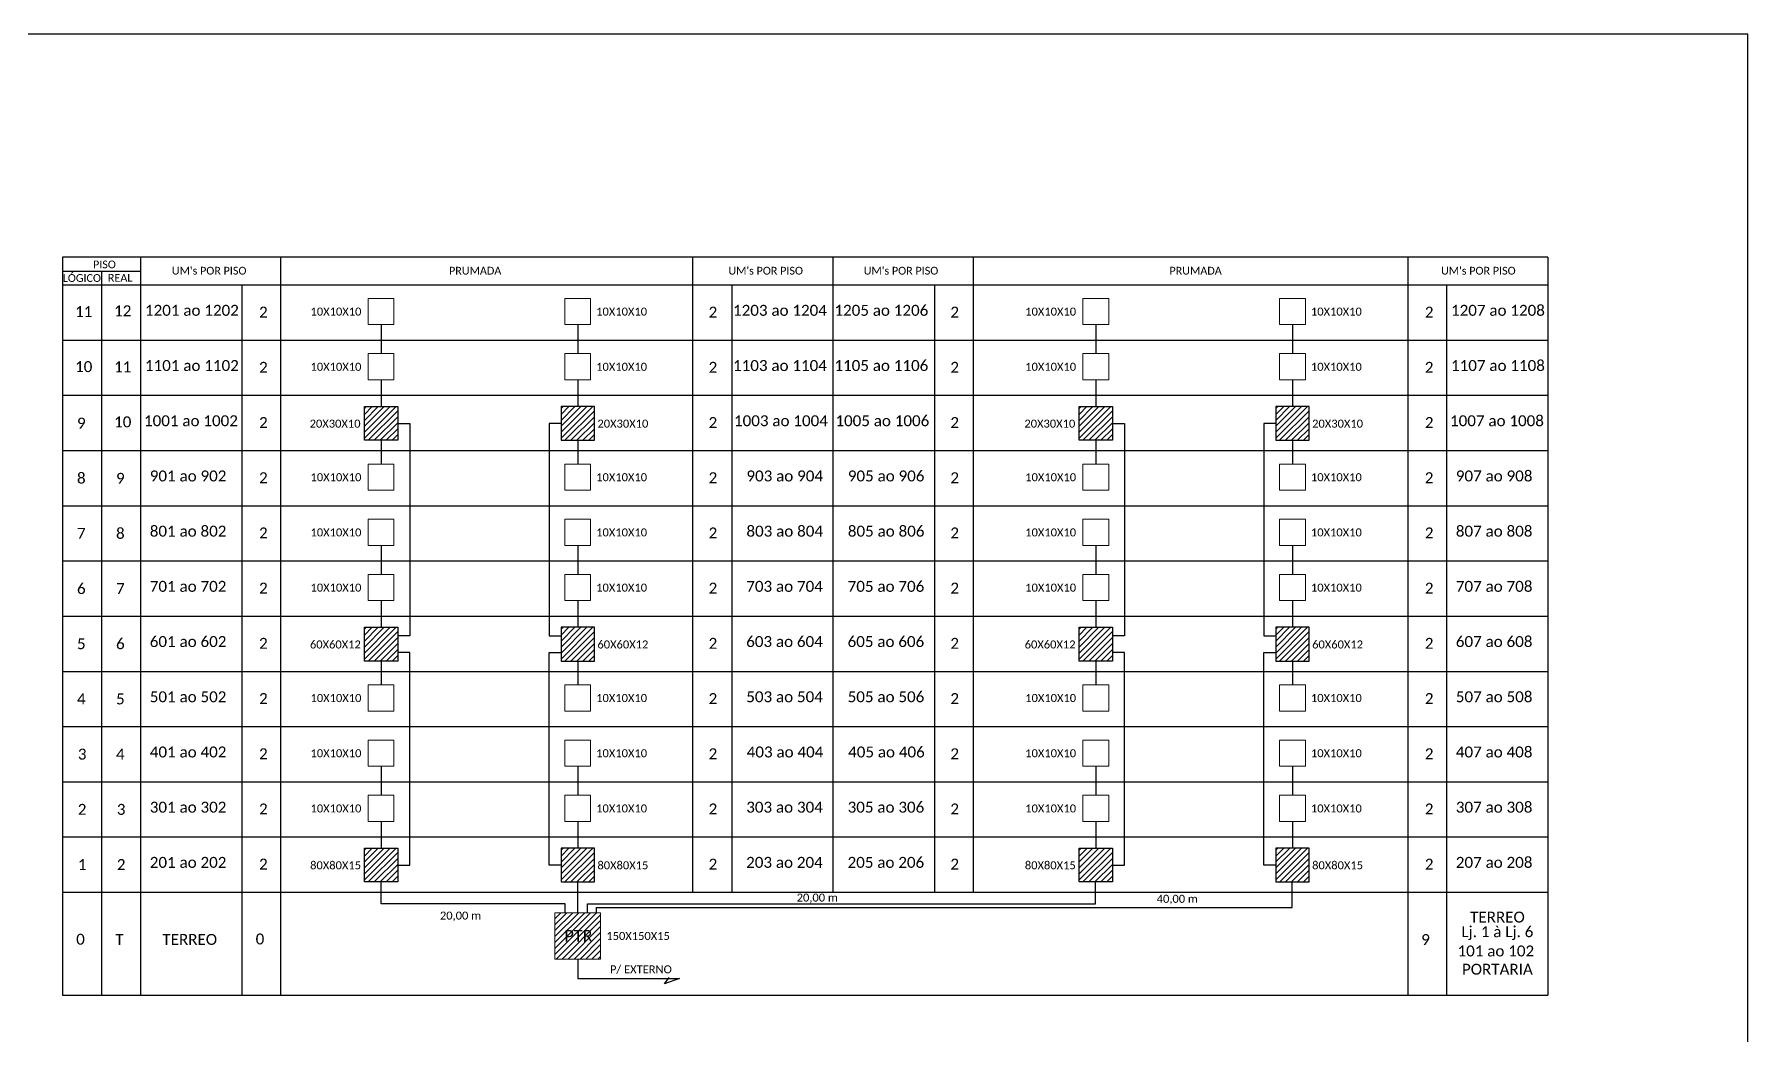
# Model space of a CAD drawing. Extents: x -4 to 837, y 1 to 595.
# Drawn here: x 329 to 837, y 298 to 595 of the extents above; entities that cross this region are included whole.
import ezdxf
from ezdxf.enums import TextEntityAlignment as Align

# ---------------------------------------------------------------- set-up
doc = ezdxf.new("R2010")
doc.units = 0
doc.styles.add('WMF-Calibri0', font='calibri.ttf')
pattern_1 = [(45, (-132.8714, -43.8142), (-0.8838835, 0.8838835), [])]
pattern_2 = [(45, (-132.8714, 21.6733), (-0.8838835, 0.8838835), [])]
pattern_3 = [(45, (-132.8714, 87.1608), (-0.8838835, 0.8838835), [])]
pattern_4 = [(45, (79.0942, -43.8142), (-0.8838835, 0.8838835), [])]
pattern_5 = [(45, (79.0942, 21.6733), (-0.8838835, 0.8838835), [])]
pattern_6 = [(45, (79.0942, 87.1608), (-0.8838835, 0.8838835), [])]

msp = doc.modelspace()

# ---------------------------------------------------------------- hatches: boundary and pattern name
h = msp.add_hatch()
h.set_pattern_fill('ANSI31', color=1, scale=10, style=0)
h.set_pattern_definition(pattern_3)
h.paths.add_polyline_path([(426.9, 484.88), (436.8, 484.88), (436.8, 474.84), (426.9, 474.84)])
h.paths.add_polyline_path([(431.41, 475.48), (431.41, 480.63)], flags=16)
h = msp.add_hatch()
h.set_pattern_fill('ANSI31', color=1, scale=10, style=0)
h.set_pattern_definition(pattern_3)
h.paths.add_polyline_path([(495.14, 484.88), (485.23, 484.88), (485.23, 474.84), (495.14, 474.84)])
h.paths.add_polyline_path([(490.63, 475.48), (490.63, 480.63)], flags=16)
h = msp.add_hatch()
h.set_pattern_fill('ANSI31', color=1, scale=10, style=0)
h.set_pattern_definition(pattern_6)
h.paths.add_polyline_path([(638.86, 484.88), (648.77, 484.88), (648.77, 474.84), (638.86, 474.84)])
h.paths.add_polyline_path([(643.37, 475.48), (643.37, 480.63)], flags=16)
h = msp.add_hatch()
h.set_pattern_fill('ANSI31', color=1, scale=10, style=0)
h.set_pattern_definition(pattern_6)
h.paths.add_polyline_path([(707.1, 484.88), (697.2, 484.88), (697.2, 474.84), (707.1, 474.84)])
h.paths.add_polyline_path([(702.59, 475.48), (702.59, 480.63)], flags=16)
h = msp.add_hatch()
h.set_pattern_fill('ANSI31', color=1, scale=10, style=0)
h.set_pattern_definition(pattern_2)
h.paths.add_polyline_path([(426.9, 419.39), (436.8, 419.39), (436.8, 409.35), (426.9, 409.35)])
h.paths.add_polyline_path([(431.41, 409.99), (431.41, 415.14)], flags=16)
h = msp.add_hatch()
h.set_pattern_fill('ANSI31', color=1, scale=10, style=0)
h.set_pattern_definition(pattern_2)
h.paths.add_polyline_path([(495.14, 419.39), (485.23, 419.39), (485.23, 409.35), (495.14, 409.35)])
h.paths.add_polyline_path([(490.63, 409.99), (490.63, 415.14)], flags=16)
h = msp.add_hatch()
h.set_pattern_fill('ANSI31', color=1, scale=10, style=0)
h.set_pattern_definition(pattern_5)
h.paths.add_polyline_path([(638.86, 419.39), (648.77, 419.39), (648.77, 409.35), (638.86, 409.35)])
h.paths.add_polyline_path([(643.37, 409.99), (643.37, 415.14)], flags=16)
h = msp.add_hatch()
h.set_pattern_fill('ANSI31', color=1, scale=10, style=0)
h.set_pattern_definition(pattern_5)
h.paths.add_polyline_path([(707.1, 419.39), (697.2, 419.39), (697.2, 409.35), (707.1, 409.35)])
h.paths.add_polyline_path([(702.59, 409.99), (702.59, 415.14)], flags=16)
h = msp.add_hatch()
h.set_pattern_fill('ANSI31', color=1, scale=10, style=0)
h.set_pattern_definition(pattern_1)
h.paths.add_polyline_path([(426.9, 353.91), (436.8, 353.91), (436.8, 343.87), (426.9, 343.87)])
h.paths.add_polyline_path([(431.41, 344.5), (431.41, 349.65)], flags=16)
h = msp.add_hatch()
h.set_pattern_fill('ANSI31', color=1, scale=10, style=0)
h.set_pattern_definition(pattern_1)
h.paths.add_polyline_path([(495.14, 353.91), (485.23, 353.91), (485.23, 343.87), (495.14, 343.87)])
h.paths.add_polyline_path([(490.63, 344.5), (490.63, 349.65)], flags=16)
h = msp.add_hatch()
h.set_pattern_fill('ANSI31', color=1, scale=10, style=0)
h.set_pattern_definition(pattern_4)
h.paths.add_polyline_path([(638.86, 353.91), (648.77, 353.91), (648.77, 343.87), (638.86, 343.87)])
h.paths.add_polyline_path([(643.37, 344.5), (643.37, 349.65)], flags=16)
h = msp.add_hatch()
h.set_pattern_fill('ANSI31', color=1, scale=10, style=0)
h.set_pattern_definition(pattern_4)
h.paths.add_polyline_path([(707.1, 353.91), (697.2, 353.91), (697.2, 343.87), (707.1, 343.87)])
h.paths.add_polyline_path([(702.59, 344.5), (702.59, 349.65)], flags=16)
h = msp.add_hatch()
h.set_pattern_fill('ANSI31', color=1, scale=10, style=0)
h.set_pattern_definition([(45, (-128.2196, -62.9944), (-0.8838835, 0.8838835), [])])
h.paths.add_polyline_path([(483.4, 320.97), (496.97, 320.97), (496.97, 334.73), (483.4, 334.73)])
h.paths.add_polyline_path([(485.4, 325.32), (495.49, 325.32), (495.49, 330.47), (485.4, 330.47)], flags=24)

# ---------------------------------------------------------------- linework, layer by layer
for p, q in [((837.17, 595.26), (-3.83, 595.26)), ((837.17, 1.26), (837.17, 595.26))]:
    msp.add_line(p, q)
at = {"color": 3}
msp.add_line((490.19, 334.73), (490.19, 343.87), dxfattribs=at)
at = {"color": 0}
for points in [[(777.91, 529.15), (337.42, 529.15)], [(337.42, 525.04), (360.57, 525.04)], [(337.42, 520.93), (777.91, 520.93)]]:
    msp.add_lwpolyline(points, dxfattribs=at)
for points in [[(337.42, 529.15), (337.42, 310.33)], [(360.57, 310.33), (360.57, 529.15)], [(402.16, 310.33), (402.16, 529.15)], [(524.35, 340.84), (524.35, 529.15)], [(565.94, 340.84), (565.94, 529.15)], [(607.53, 340.84), (607.53, 529.15)], [(736.32, 529.15), (736.32, 310.33)], [(777.91, 529.15), (777.91, 310.33)], [(348.99, 525.04), (348.99, 310.33)], [(390.58, 520.93), (390.58, 310.33)], [(535.93, 520.93), (535.93, 340.84)], [(595.96, 520.93), (595.96, 340.84)], [(747.89, 310.33), (747.89, 520.93)], [(337.42, 504.55), (777.91, 504.55)], [(337.42, 488.18), (777.91, 488.18)], [(337.42, 471.81), (777.91, 471.81)], [(337.42, 455.44), (777.91, 455.44)], [(337.42, 439.07), (777.91, 439.07)], [(337.42, 422.7), (777.91, 422.7)], [(337.42, 406.32), (777.91, 406.32)], [(337.42, 389.95), (777.91, 389.95)], [(337.42, 373.58), (777.91, 373.58)], [(337.42, 357.21), (777.91, 357.21)], [(337.42, 340.84), (777.91, 340.84)], [(337.42, 310.33), (777.91, 310.33)]]:
    msp.add_lwpolyline(points)
at = {"lineweight": 0}
for points in [[(428.03, 516.93), (435.69, 516.93), (435.69, 509.16), (428.03, 509.16)], [(494.01, 516.93), (486.35, 516.93), (486.35, 509.16), (494.01, 509.16)], [(639.99, 516.93), (647.65, 516.93), (647.65, 509.16), (639.99, 509.16)], [(705.98, 516.93), (698.31, 516.93), (698.31, 509.16), (705.98, 509.16)], [(428.03, 500.56), (435.69, 500.56), (435.69, 492.79), (428.03, 492.79)], [(494.01, 500.56), (486.35, 500.56), (486.35, 492.79), (494.01, 492.79)], [(639.99, 500.56), (647.65, 500.56), (647.65, 492.79), (639.99, 492.79)], [(705.98, 500.56), (698.31, 500.56), (698.31, 492.79), (705.98, 492.79)], [(428.03, 467.81), (435.69, 467.81), (435.69, 460.05), (428.03, 460.05)], [(494.01, 467.81), (486.35, 467.81), (486.35, 460.05), (494.01, 460.05)], [(639.99, 467.81), (647.65, 467.81), (647.65, 460.05), (639.99, 460.05)], [(705.98, 467.81), (698.31, 467.81), (698.31, 460.05), (705.98, 460.05)], [(428.03, 451.44), (435.69, 451.44), (435.69, 443.67), (428.03, 443.67)], [(494.01, 451.44), (486.35, 451.44), (486.35, 443.67), (494.01, 443.67)], [(639.99, 451.44), (647.65, 451.44), (647.65, 443.67), (639.99, 443.67)], [(705.98, 451.44), (698.31, 451.44), (698.31, 443.67), (705.98, 443.67)], [(428.03, 435.07), (435.69, 435.07), (435.69, 427.3), (428.03, 427.3)], [(494.01, 435.07), (486.35, 435.07), (486.35, 427.3), (494.01, 427.3)], [(639.99, 435.07), (647.65, 435.07), (647.65, 427.3), (639.99, 427.3)], [(705.98, 435.07), (698.31, 435.07), (698.31, 427.3), (705.98, 427.3)], [(428.03, 402.33), (435.69, 402.33), (435.69, 394.56), (428.03, 394.56)], [(494.01, 402.33), (486.35, 402.33), (486.35, 394.56), (494.01, 394.56)], [(639.99, 402.33), (647.65, 402.33), (647.65, 394.56), (639.99, 394.56)], [(705.98, 402.33), (698.31, 402.33), (698.31, 394.56), (705.98, 394.56)], [(428.03, 385.95), (435.69, 385.95), (435.69, 378.19), (428.03, 378.19)], [(494.01, 385.95), (486.35, 385.95), (486.35, 378.19), (494.01, 378.19)], [(639.99, 385.95), (647.65, 385.95), (647.65, 378.19), (639.99, 378.19)], [(705.98, 385.95), (698.31, 385.95), (698.31, 378.19), (705.98, 378.19)], [(428.03, 369.58), (435.69, 369.58), (435.69, 361.81), (428.03, 361.81)], [(494.01, 369.58), (486.35, 369.58), (486.35, 361.81), (494.01, 361.81)], [(639.99, 369.58), (647.65, 369.58), (647.65, 361.81), (639.99, 361.81)], [(705.98, 369.58), (698.31, 369.58), (698.31, 361.81), (705.98, 361.81)]]:
    msp.add_lwpolyline(points, close=True, dxfattribs=at)
at = {"color": 3}
for points in [[(431.85, 509.16), (431.86, 500.56)], [(490.19, 509.16), (490.18, 500.56)], [(643.82, 509.16), (643.82, 500.56)], [(702.15, 509.16), (702.14, 500.56)], [(431.85, 492.79), (431.85, 484.88)], [(490.19, 492.79), (490.19, 484.88)], [(643.82, 492.79), (643.82, 484.88)], [(702.15, 492.79), (702.15, 484.88)], [(436.8, 479.86), (440.36, 479.86), (440.36, 416.85), (436.8, 416.85)], [(485.23, 479.86), (481.67, 479.86), (481.67, 416.85), (485.23, 416.85)], [(648.77, 479.86), (652.33, 479.86), (652.33, 416.85), (648.77, 416.85)], [(697.2, 479.86), (693.64, 479.86), (693.64, 416.85), (697.2, 416.85)], [(431.85, 474.84), (431.86, 467.81)], [(490.18, 474.84), (490.18, 467.81)], [(643.82, 474.84), (643.82, 467.81)], [(702.15, 474.84), (702.14, 467.81)], [(431.85, 443.67), (431.86, 435.07)], [(490.19, 443.67), (490.18, 435.07)], [(643.82, 443.67), (643.82, 435.07)], [(702.15, 443.67), (702.14, 435.07)], [(431.85, 427.3), (431.85, 419.39)], [(490.19, 427.3), (490.19, 419.39)], [(643.82, 427.3), (643.82, 419.39)], [(702.15, 427.3), (702.15, 419.39)], [(436.8, 348.89), (440.36, 348.89), (440.36, 411.9), (436.8, 411.9)], [(485.23, 348.89), (481.67, 348.89), (481.67, 411.9), (485.23, 411.9)], [(648.77, 348.89), (652.33, 348.89), (652.33, 411.9), (648.77, 411.9)], [(697.2, 348.89), (693.64, 348.89), (693.64, 411.9), (697.2, 411.9)], [(431.85, 409.35), (431.86, 402.33)], [(490.18, 409.35), (490.18, 402.33)], [(643.82, 409.35), (643.82, 402.33)], [(702.15, 409.35), (702.14, 402.33)], [(431.85, 378.19), (431.86, 369.58)], [(490.19, 378.19), (490.18, 369.58)], [(643.82, 378.19), (643.82, 369.58)], [(702.15, 378.19), (702.14, 369.58)], [(431.85, 361.81), (431.85, 353.91)], [(490.19, 361.81), (490.19, 353.91)], [(643.82, 361.81), (643.82, 353.91)], [(702.15, 361.81), (702.15, 353.91)], [(486.49, 334.73), (486.49, 337.39), (431.85, 337.39), (431.85, 343.87)], [(493.09, 334.73), (493.09, 337.39), (643.75, 337.39), (643.75, 343.87)], [(495.72, 334.73), (495.72, 336.3), (702.08, 336.3), (702.08, 343.87)]]:
    msp.add_lwpolyline(points, dxfattribs=at)
at = {"color": 1}
for points in [[(426.9, 484.88), (436.8, 484.88), (436.8, 474.84), (426.9, 474.84)], [(495.14, 484.88), (485.23, 484.88), (485.23, 474.84), (495.14, 474.84)], [(638.86, 484.88), (648.77, 484.88), (648.77, 474.84), (638.86, 474.84)], [(707.1, 484.88), (697.2, 484.88), (697.2, 474.84), (707.1, 474.84)], [(426.9, 419.39), (436.8, 419.39), (436.8, 409.35), (426.9, 409.35)], [(495.14, 419.39), (485.23, 419.39), (485.23, 409.35), (495.14, 409.35)], [(638.86, 419.39), (648.77, 419.39), (648.77, 409.35), (638.86, 409.35)], [(707.1, 419.39), (697.2, 419.39), (697.2, 409.35), (707.1, 409.35)], [(426.9, 353.91), (436.8, 353.91), (436.8, 343.87), (426.9, 343.87)], [(495.14, 353.91), (485.23, 353.91), (485.23, 343.87), (495.14, 343.87)], [(638.86, 353.91), (648.77, 353.91), (648.77, 343.87), (638.86, 343.87)], [(707.1, 353.91), (697.2, 353.91), (697.2, 343.87), (707.1, 343.87)]]:
    msp.add_lwpolyline(points, close=True, dxfattribs=at)
at = {"color": 1, "lineweight": 0}
msp.add_lwpolyline([(483.4, 334.73), (496.97, 334.73), (496.97, 320.97), (483.4, 320.97)], close=True, dxfattribs=at)
at = {"color": 1}
for points in [[(490.19, 320.97), (490.19, 315.27), (520.32, 315.27)], [(515.91, 313.68), (517.32, 315.51)], [(520.32, 315.27), (515.91, 313.68)]]:
    msp.add_lwpolyline(points, dxfattribs=at)

# ---------------------------------------------------------------- texts
at = {"color": 0, "style": 'WMF-Calibri0'}
for s, p in [('  LÓGICO', (335.84, 521.82)), ('     PISO', (342.38, 525.85)), ('    REAL', (347.6, 521.87)), ("UM's POR PISO", (369.81, 523.99)), ('PRUMADA', (452.01, 523.99)), ("UM's POR PISO", (534.86, 523.99)), ("UM's POR PISO", (574.99, 523.99)), ('PRUMADA', (665.66, 523.99)), ("UM's POR PISO", (746.21, 523.99))]:
    msp.add_text(s, height=2.3, dxfattribs=at).set_placement(p)
at = {"color": 7, "style": 'WMF-Calibri0'}
for s, p in [('11', (343.67, 513.02)), ('12', (355.24, 513.24)), ('10', (343.67, 496.69)), ('11', (355.24, 496.65)), ('10', (355.24, 480.31))]:
    msp.add_text(s, height=3.24, dxfattribs=at).set_placement(p, align=Align.MIDDLE_CENTER)
for s, height, p in [('1201 ao 1202', 3.24, (361.84, 511.77)), ('10X10X10', 2.373, (410.94, 511.83)), ('10X10X10', 2.373, (495.66, 511.83)), ('1203 ao 1204', 3.24, (536.24, 511.77)), ('1205 ao 1206', 3.24, (566.31, 511.77)), ('10X10X10', 2.373, (622.9, 511.83)), ('10X10X10', 2.373, (707.63, 511.83)), ('1207 ao 1208', 3.24, (749.17, 511.77)), ('1101 ao 1102', 3.24, (361.84, 495.4)), ('1103 ao 1104', 3.24, (536.24, 495.4)), ('1105 ao 1106', 3.24, (566.31, 495.4)), ('1107 ao 1108', 3.24, (749.17, 495.4)), ('10X10X10', 2.373, (410.94, 495.46)), ('10X10X10', 2.373, (495.66, 495.46)), ('10X10X10', 2.373, (622.9, 495.46)), ('10X10X10', 2.373, (707.63, 495.46)), ('1001 ao 1002', 3.24, (361.56, 479.02)), ('20X30X10', 2.373, (410.68, 478.6)), ('20X30X10', 2.373, (496.03, 478.6)), ('1003 ao 1004', 3.24, (536.53, 479.02)), ('1005 ao 1006', 3.24, (566.6, 479.02)), ('20X30X10', 2.373, (622.65, 478.6)), ('20X30X10', 2.373, (707.99, 478.6)), ('1007 ao 1008', 3.24, (748.88, 479.02)), ('901 ao 902', 3.24, (363.27, 462.65)), ('10X10X10', 2.373, (410.94, 462.71)), ('10X10X10', 2.373, (495.66, 462.71)), ('903 ao 904', 3.24, (540.21, 462.65)), ('905 ao 906', 3.24, (570.29, 462.65)), ('10X10X10', 2.373, (622.9, 462.71)), ('10X10X10', 2.373, (707.63, 462.71)), ('907 ao 908', 3.24, (750.6, 462.65)), ('801 ao 802', 3.24, (363.27, 446.28)), ('10X10X10', 2.373, (410.94, 446.34)), ('10X10X10', 2.373, (495.66, 446.34)), ('803 ao 804', 3.24, (540.21, 446.28)), ('805 ao 806', 3.24, (570.29, 446.28)), ('10X10X10', 2.373, (622.9, 446.34)), ('10X10X10', 2.373, (707.63, 446.34)), ('807 ao 808', 3.24, (750.6, 446.28)), ('701 ao 702', 3.24, (363.27, 429.91)), ('10X10X10', 2.373, (410.94, 429.97)), ('10X10X10', 2.373, (495.66, 429.97)), ('703 ao 704', 3.24, (540.17, 429.91)), ('705 ao 706', 3.24, (570.24, 429.91)), ('10X10X10', 2.373, (622.9, 429.97)), ('10X10X10', 2.373, (707.63, 429.97)), ('707 ao 708', 3.24, (750.6, 429.91)), ('601 ao 602', 3.24, (363.27, 413.54)), ('603 ao 604', 3.24, (540.15, 413.54)), ('605 ao 606', 3.24, (570.22, 413.54)), ('607 ao 608', 3.24, (750.6, 413.54)), ('60X60X12', 2.373, (410.77, 413.11)), ('60X60X12', 2.373, (496.03, 413.11)), ('60X60X12', 2.373, (622.74, 413.11)), ('60X60X12', 2.373, (707.99, 413.11)), ('501 ao 502', 3.24, (363.27, 397.16)), ('10X10X10', 2.373, (410.94, 397.23)), ('10X10X10', 2.373, (495.66, 397.23)), ('503 ao 504', 3.24, (540.17, 397.16)), ('505 ao 506', 3.24, (570.24, 397.16)), ('10X10X10', 2.373, (622.9, 397.23)), ('10X10X10', 2.373, (707.63, 397.23)), ('507 ao 508', 3.24, (750.6, 397.16)), ('401 ao 402', 3.24, (363.27, 380.79)), ('10X10X10', 2.373, (410.94, 380.85)), ('10X10X10', 2.373, (495.66, 380.85)), ('403 ao 404', 3.24, (540.3, 380.79)), ('405 ao 406', 3.24, (570.37, 380.79)), ('10X10X10', 2.373, (622.9, 380.85)), ('10X10X10', 2.373, (707.63, 380.85)), ('407 ao 408', 3.24, (750.6, 380.79)), ('301 ao 302', 3.24, (363.27, 364.42)), ('10X10X10', 2.373, (410.94, 364.48)), ('10X10X10', 2.373, (495.66, 364.48)), ('303 ao 304', 3.24, (540.16, 364.42)), ('305 ao 306', 3.24, (570.23, 364.42)), ('10X10X10', 2.373, (622.9, 364.48)), ('10X10X10', 2.373, (707.63, 364.48)), ('307 ao 308', 3.24, (750.6, 364.42)), ('201 ao 202', 3.24, (363.27, 348.05)), ('203 ao 204', 3.24, (540.13, 348.05)), ('205 ao 206', 3.24, (570.21, 348.05)), ('207 ao 208', 3.24, (750.6, 348.05)), ('80X80X15', 2.373, (410.83, 347.62)), ('80X80X15', 2.373, (496.03, 347.62)), ('80X80X15', 2.373, (622.79, 347.62)), ('80X80X15', 2.373, (707.99, 347.62)), ('Lj. 1 à Lj. 6', 3.24, (752.27, 327.49)), ('TERREO', 3.24, (754.83, 331.83)), ('TERREO', 3.24, (367.01, 325.2)), ('PTR', 3.433, (486.26, 326.2)), ('150X150X15', 2.373, (498.67, 326.66)), ('101 ao 102', 3.24, (751.1, 321.78)), ('P/ EXTERNO', 2.373, (499.74, 316.76)), ('PORTARIA', 3.24, (752.42, 316.36))]:
    msp.add_text(s, height=height, dxfattribs=at).set_placement(p)
at = {"color": 3, "style": 'WMF-Calibri0'}
for s, p in [('20,00 m', (555.12, 338.04)), ('40,00 m', (661.89, 337.68)), ('20,00 m', (449.32, 332.7))]:
    msp.add_text(s, height=2.373, dxfattribs=at).set_placement(p)
at = {"color": 7, "style": 'WMF-Calibri0'}
for tag, flags, p in [('2', 4, (396.96, 512.85)), ('2', 4, (530.28, 512.85)), ('2', 4, (601.98, 512.85)), ('2', 4, (742.69, 512.85)), ('2', 4, (396.96, 496.48)), ('2', 4, (530.28, 496.48)), ('2', 4, (601.98, 496.48)), ('2', 4, (742.69, 496.48)), ('9', 4, (342.96, 479.93)), ('2', 4, (396.96, 480.11)), ('2', 4, (530.28, 480.11)), ('2', 4, (601.98, 480.11)), ('2', 4, (742.69, 480.11)), ('8', 4, (342.96, 463.63)), ('9', 4, (354.54, 463.56)), ('2', 4, (396.96, 463.74)), ('2', 4, (530.28, 463.74)), ('2', 4, (601.98, 463.74)), ('2', 4, (742.69, 463.74)), ('7', 4, (342.96, 447.25)), ('8', 4, (354.54, 447.25)), ('2', 4, (396.96, 447.37)), ('2', 4, (530.28, 447.37)), ('2', 4, (601.98, 447.37)), ('2', 4, (742.69, 447.37)), ('6', 4, (342.96, 430.88)), ('7', 4, (354.54, 430.88)), ('2', 4, (396.96, 431)), ('2', 4, (530.28, 431)), ('2', 4, (601.98, 431)), ('2', 4, (742.69, 431)), ('5', 4, (342.96, 414.51)), ('6', 4, (354.54, 414.51)), ('2', 4, (396.96, 414.62)), ('2', 4, (530.28, 414.62)), ('2', 4, (601.98, 414.62)), ('2', 4, (742.69, 414.62)), ('4', 4, (342.96, 398.14)), ('5', 4, (354.54, 398.14)), ('2', 4, (396.96, 398.25)), ('2', 4, (530.28, 398.25)), ('2', 4, (601.98, 398.25)), ('2', 4, (742.69, 398.25)), ('3', 4, (343.21, 381.77)), ('4', 4, (354.54, 381.77)), ('2', 4, (396.96, 381.88)), ('2', 4, (530.28, 381.88)), ('2', 4, (601.98, 381.88)), ('2', 4, (742.69, 381.88)), ('2', 4, (343.21, 365.39)), ('3', 4, (354.78, 365.39)), ('2', 4, (396.96, 365.51)), ('2', 4, (530.28, 365.51)), ('2', 4, (601.98, 365.51)), ('2', 4, (742.69, 365.51)), ('1', 4, (343.21, 349.02)), ('2', 4, (354.78, 349.02)), ('2', 4, (396.96, 349.14)), ('2', 4, (530.28, 349.14)), ('2', 4, (601.98, 349.14)), ('2', 4, (742.69, 349.14)), ('0', 4, (342.72, 326.88)), ('T', 12, (354.29, 326.82)), ('0', 4, (395.95, 326.96)), ('9', 4, (741.62, 326.77))]:
    msp.add_attdef(tag, text='XX', height=3.24, dxfattribs=dict(at, flags=flags)).set_placement(p, align=Align.MIDDLE_CENTER)

doc.saveas('drawing.dxf')
